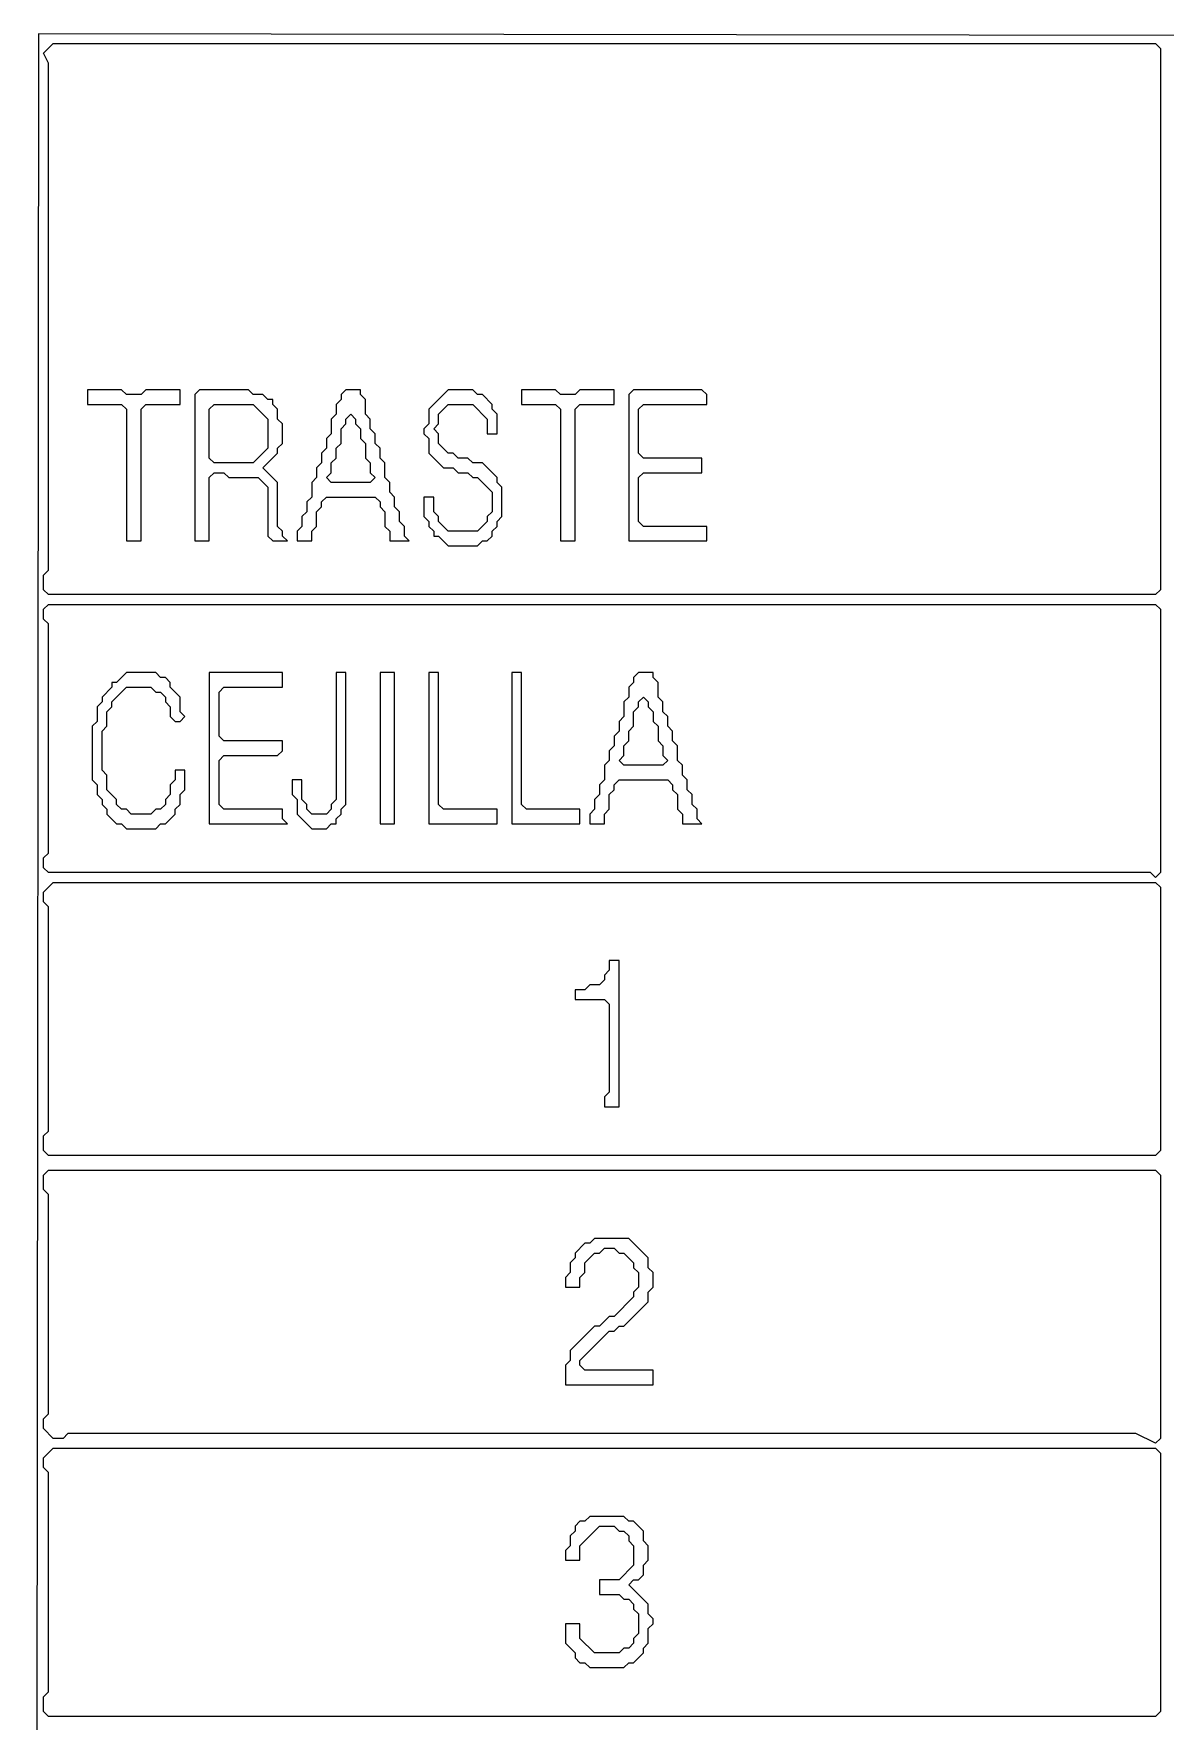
# Model space of a CAD drawing. Extents: x 17 to 323, y -435 to -5.
# Drawn here: x 187.5 to 210.7, y -193.2 to -158.6 of the extents above; entities that cross this region are included whole.
import ezdxf

# ---------------------------------------------------------------- set-up
doc = ezdxf.new("R2010")
doc.units = 0

msp = doc.modelspace()

# ---------------------------------------------------------------- linework, layer by layer
at = {"layer": 'CONTOURS'}
for p, q in [((187.6, -158.6), (187.5, -262.3)), ((253.9, -158.7), (187.6, -158.6)), ((187.7, -159), (187.9, -158.8)), ((187.9, -158.8), (210.5, -158.8)), ((210.5, -158.8), (210.6, -158.9)), ((187.8, -159.2), (187.7, -159)), ((210.6, -158.9), (210.6, -170)), ((187.8, -169.6), (187.8, -159.2)), ((188.6, -165.9), (188.6, -166.2)), ((189.3, -165.9), (188.6, -165.9)), ((189.4, -166), (189.3, -165.9)), ((189.7, -166), (189.4, -166)), ((189.8, -165.9), (189.7, -166)), ((190.5, -165.9), (189.8, -165.9)), ((190.5, -166.2), (190.5, -165.9)), ((190.9, -165.9), (190.8, -166)), ((190.8, -166), (190.8, -169)), ((191.9, -165.9), (190.9, -165.9)), ((192, -166), (191.9, -165.9)), ((192.2, -166), (192, -166)), ((192.3, -166.1), (192.2, -166)), ((193.9, -165.9), (193.8, -166)), ((193.8, -166), (193.8, -166.1)), ((194.2, -165.9), (193.9, -165.9)), ((194.2, -166), (194.2, -165.9)), ((194.3, -166.1), (194.2, -166)), ((196, -165.9), (195.6, -166.3)), ((196.5, -165.9), (196, -165.9)), ((196.6, -166), (196.5, -165.9)), ((196.7, -166), (196.6, -166)), ((196.9, -166.2), (196.7, -166)), ((197.5, -165.9), (197.5, -166.2)), ((198.2, -165.9), (197.5, -165.9)), ((198.3, -166), (198.2, -165.9)), ((198.6, -166), (198.3, -166)), ((198.7, -165.9), (198.6, -166)), ((199.4, -165.9), (198.7, -165.9)), ((199.4, -166.2), (199.4, -165.9)), ((199.8, -165.9), (199.7, -166)), ((199.7, -166), (199.7, -169)), ((201.2, -165.9), (199.8, -165.9)), ((201.3, -166), (201.2, -165.9)), ((201.3, -166.2), (201.3, -166)), ((188.6, -166.2), (189.3, -166.2)), ((189.3, -166.2), (189.4, -166.3)), ((189.4, -166.3), (189.4, -169)), ((189.7, -166.3), (189.8, -166.2)), ((189.7, -169), (189.7, -166.3)), ((189.8, -166.2), (190.5, -166.2)), ((191.1, -166.3), (191.2, -166.2)), ((191.1, -167.3), (191.1, -166.3)), ((191.2, -166.2), (192, -166.2)), ((192, -166.2), (192.3, -166.5)), ((192.4, -166.1), (192.3, -166.1)), ((192.4, -166.2), (192.4, -166.1)), ((192.5, -166.3), (192.4, -166.2)), ((192.5, -166.5), (192.5, -166.3)), ((193.7, -166.4), (193.6, -166.5)), ((193.8, -166.1), (193.7, -166.2)), ((193.7, -166.2), (193.7, -166.4)), ((193.9, -166.5), (194, -166.4)), ((194, -166.4), (194.1, -166.5)), ((194.3, -166.4), (194.3, -166.1)), ((194.4, -166.5), (194.3, -166.4)), ((195.6, -166.3), (195.6, -166.6)), ((195.8, -166.4), (196, -166.2)), ((195.8, -166.6), (195.8, -166.4)), ((196, -166.2), (196.5, -166.2)), ((196.5, -166.2), (196.8, -166.5)), ((196.9, -166.3), (196.9, -166.2)), ((197, -166.4), (196.9, -166.3)), ((197, -166.8), (197, -166.4)), ((197.5, -166.2), (198.2, -166.2)), ((198.2, -166.2), (198.3, -166.3)), ((198.3, -166.3), (198.3, -169)), ((198.6, -166.3), (198.7, -166.2)), ((198.6, -169), (198.6, -166.3)), ((198.7, -166.2), (199.4, -166.2)), ((199.9, -166.3), (200, -166.2)), ((199.9, -167.2), (199.9, -166.3)), ((200, -166.2), (201.3, -166.2)), ((192.3, -166.5), (192.3, -167.1)), ((192.6, -166.6), (192.5, -166.5)), ((192.6, -167), (192.6, -166.6)), ((193.6, -166.5), (193.6, -166.8)), ((193.8, -166.7), (193.9, -166.6)), ((193.8, -167), (193.8, -166.7)), ((193.9, -166.6), (193.9, -166.5)), ((194.1, -166.5), (194.1, -166.6)), ((194.1, -166.6), (194.2, -166.7)), ((194.2, -166.7), (194.2, -166.9)), ((194.4, -166.7), (194.4, -166.5)), ((194.5, -166.8), (194.4, -166.7)), ((195.6, -166.6), (195.5, -166.7)), ((195.5, -166.7), (195.5, -166.8)), ((195.7, -166.7), (195.8, -166.6)), ((195.8, -166.8), (195.7, -166.7)), ((196.8, -166.5), (196.8, -166.8)), ((192.3, -167.1), (192, -167.4)), ((192.5, -167.1), (192.6, -167)), ((192.5, -167.2), (192.5, -167.1)), ((193.5, -167.1), (193.4, -167.2)), ((193.6, -166.8), (193.5, -166.9)), ((193.5, -166.9), (193.5, -167.1)), ((193.7, -167.1), (193.8, -167)), ((193.7, -167.3), (193.7, -167.1)), ((194.2, -166.9), (194.3, -167)), ((194.3, -167), (194.3, -167.3)), ((194.5, -167), (194.5, -166.8)), ((194.6, -167.1), (194.5, -167)), ((194.6, -167.3), (194.6, -167.1)), ((195.5, -166.8), (195.6, -166.9)), ((195.6, -166.9), (195.6, -167.2)), ((195.8, -167), (195.8, -166.8)), ((196, -167.2), (195.8, -167)), ((196.8, -166.8), (197, -166.8)), ((191.2, -167.4), (191.1, -167.3)), ((192, -167.4), (191.2, -167.4)), ((192.2, -167.5), (192.5, -167.2)), ((193.4, -167.4), (193.3, -167.5)), ((193.4, -167.2), (193.4, -167.4)), ((193.6, -167.4), (193.7, -167.3)), ((193.6, -167.6), (193.6, -167.4)), ((194.3, -167.3), (194.4, -167.4)), ((194.4, -167.4), (194.4, -167.6)), ((194.7, -167.4), (194.6, -167.3)), ((194.7, -167.7), (194.7, -167.4)), ((195.6, -167.2), (195.9, -167.5)), ((196.1, -167.2), (196, -167.2)), ((196.2, -167.3), (196.1, -167.2)), ((196.4, -167.3), (196.2, -167.3)), ((196.5, -167.4), (196.4, -167.3)), ((196.7, -167.4), (196.5, -167.4)), ((197, -167.7), (196.7, -167.4)), ((200, -167.3), (199.9, -167.2)), ((201.2, -167.3), (200, -167.3)), ((201.2, -167.6), (201.2, -167.3)), ((191.1, -167.7), (191.2, -167.6)), ((191.1, -169), (191.1, -167.7)), ((191.2, -167.6), (191.4, -167.6)), ((191.4, -167.6), (191.5, -167.7)), ((191.5, -167.7), (192.1, -167.7)), ((192.1, -167.7), (192.3, -167.9)), ((192.5, -167.8), (192.2, -167.5)), ((192.5, -168.7), (192.5, -167.8)), ((193.3, -167.7), (193.2, -167.8)), ((193.2, -167.8), (193.2, -168.1)), ((193.3, -167.5), (193.3, -167.7)), ((193.5, -167.7), (193.6, -167.6)), ((193.6, -167.8), (193.5, -167.7)), ((194.4, -167.8), (193.6, -167.8)), ((194.4, -167.6), (194.5, -167.7)), ((194.5, -167.7), (194.4, -167.8)), ((194.8, -167.8), (194.7, -167.7)), ((194.8, -168), (194.8, -167.8)), ((195.9, -167.5), (196.1, -167.5)), ((196.1, -167.5), (196.2, -167.6)), ((196.2, -167.6), (196.4, -167.6)), ((196.4, -167.6), (196.5, -167.7)), ((196.5, -167.7), (196.6, -167.7)), ((196.6, -167.7), (196.9, -168)), ((197, -167.8), (197, -167.7)), ((197.1, -167.9), (197, -167.8)), ((199.9, -167.7), (200, -167.6)), ((199.9, -168.6), (199.9, -167.7)), ((200, -167.6), (201.2, -167.6)), ((192.3, -167.9), (192.3, -168.9)), ((193.2, -168.1), (193.1, -168.2)), ((193.4, -168.2), (193.5, -168.1)), ((193.5, -168.1), (194.5, -168.1)), ((194.5, -168.1), (194.6, -168.2)), ((194.9, -168.1), (194.8, -168)), ((194.9, -168.3), (194.9, -168.1)), ((195.7, -168.1), (195.5, -168.1)), ((195.5, -168.1), (195.5, -168.5)), ((195.7, -168.4), (195.7, -168.1)), ((196.9, -168), (196.9, -168.4)), ((197.1, -168.5), (197.1, -167.9)), ((193.1, -168.4), (193, -168.5)), ((193, -168.5), (193, -168.7)), ((193.1, -168.2), (193.1, -168.4)), ((193.3, -168.4), (193.4, -168.3)), ((193.3, -168.7), (193.3, -168.4)), ((193.4, -168.3), (193.4, -168.2)), ((194.6, -168.2), (194.6, -168.3)), ((194.6, -168.3), (194.7, -168.4)), ((194.7, -168.4), (194.7, -168.7)), ((195, -168.4), (194.9, -168.3)), ((195, -168.6), (195, -168.4)), ((195.5, -168.5), (195.6, -168.6)), ((195.8, -168.5), (195.7, -168.4)), ((195.8, -168.6), (195.8, -168.5)), ((196.9, -168.4), (196.8, -168.5)), ((196.8, -168.5), (196.8, -168.6)), ((197, -168.6), (197.1, -168.5)), ((192.6, -168.8), (192.5, -168.7)), ((192.6, -168.9), (192.6, -168.8)), ((193, -168.7), (192.9, -168.8)), ((192.9, -168.8), (192.9, -169)), ((193.2, -168.8), (193.3, -168.7)), ((193.2, -169), (193.2, -168.8)), ((194.7, -168.7), (194.8, -168.8)), ((194.8, -168.8), (194.8, -169)), ((195.1, -168.7), (195, -168.6)), ((195.1, -168.9), (195.1, -168.7)), ((195.6, -168.6), (195.6, -168.7)), ((195.6, -168.7), (195.7, -168.8)), ((195.7, -168.8), (195.7, -168.9)), ((196, -168.8), (195.8, -168.6)), ((196.6, -168.8), (196, -168.8)), ((196.8, -168.6), (196.6, -168.8)), ((196.9, -168.8), (197, -168.7)), ((196.9, -168.9), (196.9, -168.8)), ((197, -168.7), (197, -168.6)), ((200, -168.7), (199.9, -168.6)), ((201.3, -168.7), (200, -168.7)), ((201.3, -169), (201.3, -168.7)), ((189.4, -169), (189.7, -169)), ((190.8, -169), (191.1, -169)), ((192.3, -168.9), (192.4, -169)), ((192.4, -169), (192.7, -169)), ((192.7, -169), (192.6, -168.9)), ((192.9, -169), (193.2, -169)), ((194.8, -169), (195.2, -169)), ((195.2, -169), (195.1, -168.9)), ((195.7, -168.9), (195.8, -168.9)), ((195.8, -168.9), (196, -169.1)), ((196, -169.1), (196.6, -169.1)), ((196.6, -169.1), (196.7, -169)), ((196.7, -169), (196.8, -169)), ((196.8, -169), (196.9, -168.9)), ((198.3, -169), (198.6, -169)), ((199.7, -169), (201.3, -169)), ((187.7, -169.7), (187.8, -169.6)), ((187.7, -170), (187.7, -169.7)), ((187.8, -170.1), (187.7, -170)), ((210.5, -170.1), (187.8, -170.1)), ((210.6, -170), (210.5, -170.1)), ((187.7, -170.4), (187.8, -170.3)), ((187.7, -170.6), (187.7, -170.4)), ((187.8, -170.3), (210.5, -170.3)), ((210.5, -170.3), (210.6, -170.4)), ((210.6, -170.4), (210.6, -175.8)), ((187.8, -170.7), (187.7, -170.6)), ((187.8, -175.4), (187.8, -170.7)), ((189.2, -171.9), (189.1, -171.9)), ((189.1, -171.9), (189.1, -172)), ((189.4, -171.7), (189.2, -171.9)), ((190, -171.7), (189.4, -171.7)), ((190.1, -171.8), (190, -171.7)), ((190.2, -171.8), (190.1, -171.8)), ((190.3, -171.9), (190.2, -171.8)), ((190.3, -172), (190.3, -171.9)), ((191.1, -171.7), (191.1, -174.8)), ((192.6, -171.7), (191.1, -171.7)), ((192.6, -172), (192.6, -171.7)), ((193.9, -171.7), (193.7, -171.7)), ((193.7, -171.7), (193.7, -174.3)), ((193.9, -174.4), (193.9, -171.7)), ((194.6, -171.7), (194.6, -174.8)), ((194.9, -171.7), (194.6, -171.7)), ((194.9, -174.8), (194.9, -171.7)), ((195.6, -171.7), (195.6, -174.8)), ((195.8, -171.7), (195.6, -171.7)), ((195.8, -174.4), (195.8, -171.7)), ((197.3, -171.7), (197.3, -174.8)), ((197.5, -171.7), (197.3, -171.7)), ((197.5, -174.4), (197.5, -171.7)), ((199.8, -171.9), (199.7, -172)), ((199.9, -171.7), (199.8, -171.8)), ((199.8, -171.8), (199.8, -171.9)), ((200.2, -171.7), (199.9, -171.7)), ((200.2, -171.8), (200.2, -171.7)), ((200.3, -171.9), (200.2, -171.8)), ((200.3, -172.2), (200.3, -171.9)), ((188.9, -172.3), (188.8, -172.4)), ((189.1, -172), (188.9, -172.2)), ((188.9, -172.2), (188.9, -172.3)), ((189.1, -172.3), (189.4, -172)), ((189.1, -172.4), (189.1, -172.3)), ((189.4, -172), (189.9, -172)), ((189.9, -172), (190, -172.1)), ((190, -172.1), (190.1, -172.1)), ((190.1, -172.1), (190.2, -172.2)), ((190.2, -172.2), (190.2, -172.3)), ((190.2, -172.3), (190.3, -172.4)), ((190.5, -172.2), (190.3, -172)), ((190.5, -172.5), (190.5, -172.2)), ((191.3, -172.1), (191.4, -172)), ((191.3, -173), (191.3, -172.1)), ((191.4, -172), (192.6, -172)), ((199.7, -172.2), (199.6, -172.3)), ((199.6, -172.3), (199.6, -172.6)), ((199.7, -172), (199.7, -172.2)), ((199.9, -172.3), (200, -172.2)), ((199.9, -172.4), (199.9, -172.3)), ((200, -172.2), (200.1, -172.3)), ((200.1, -172.3), (200.1, -172.4)), ((200.4, -172.3), (200.3, -172.2)), ((200.4, -172.5), (200.4, -172.3)), ((188.8, -172.4), (188.8, -172.7)), ((189, -172.5), (189.1, -172.4)), ((189, -172.8), (189, -172.5)), ((190.3, -172.4), (190.3, -172.6)), ((190.3, -172.6), (190.4, -172.7)), ((190.6, -172.6), (190.5, -172.5)), ((190.5, -172.7), (190.6, -172.6)), ((199.6, -172.6), (199.5, -172.7)), ((199.8, -172.5), (199.9, -172.4)), ((199.8, -172.8), (199.8, -172.5)), ((200.1, -172.4), (200.2, -172.5)), ((200.2, -172.5), (200.2, -172.7)), ((200.5, -172.6), (200.4, -172.5)), ((200.5, -172.8), (200.5, -172.6)), ((188.8, -172.7), (188.7, -172.8)), ((188.7, -172.8), (188.7, -173.9)), ((188.9, -172.9), (189, -172.8)), ((188.9, -173.7), (188.9, -172.9)), ((190.4, -172.7), (190.5, -172.7)), ((199.5, -172.9), (199.4, -173)), ((199.5, -172.7), (199.5, -172.9)), ((199.7, -172.9), (199.8, -172.8)), ((199.7, -173.1), (199.7, -172.9)), ((200.2, -172.7), (200.3, -172.8)), ((200.3, -172.8), (200.3, -173.1)), ((200.6, -172.9), (200.5, -172.8)), ((200.6, -173.1), (200.6, -172.9)), ((191.4, -173.1), (191.3, -173)), ((192.6, -173.1), (191.4, -173.1)), ((192.5, -173.4), (192.6, -173.3)), ((192.6, -173.3), (192.6, -173.1)), ((199.4, -173.2), (199.3, -173.3)), ((199.3, -173.3), (199.3, -173.5)), ((199.4, -173), (199.4, -173.2)), ((199.6, -173.2), (199.7, -173.1)), ((199.6, -173.4), (199.6, -173.2)), ((200.3, -173.1), (200.4, -173.2)), ((200.4, -173.2), (200.4, -173.4)), ((200.7, -173.2), (200.6, -173.1)), ((200.7, -173.5), (200.7, -173.2)), ((191.3, -173.5), (191.4, -173.4)), ((191.3, -174.4), (191.3, -173.5)), ((191.4, -173.4), (192.5, -173.4)), ((199.3, -173.5), (199.2, -173.6)), ((199.2, -173.6), (199.2, -173.9)), ((199.5, -173.5), (199.6, -173.4)), ((199.6, -173.6), (199.5, -173.5)), ((200.4, -173.6), (199.6, -173.6)), ((200.4, -173.4), (200.5, -173.5)), ((200.5, -173.5), (200.4, -173.6)), ((200.8, -173.6), (200.7, -173.5)), ((200.8, -173.8), (200.8, -173.6)), ((188.7, -173.9), (188.8, -174)), ((188.8, -174), (188.8, -174.2)), ((189, -173.8), (188.9, -173.7)), ((189, -174.1), (189, -173.8)), ((190.4, -173.9), (190.3, -174)), ((190.3, -174), (190.3, -174.2)), ((190.6, -173.7), (190.4, -173.7)), ((190.4, -173.7), (190.4, -173.9)), ((190.6, -174.1), (190.6, -173.7)), ((193, -173.9), (192.8, -173.9)), ((192.8, -173.9), (192.8, -174.2)), ((193, -174.3), (193, -173.9)), ((199.2, -173.9), (199.1, -174)), ((199.1, -174), (199.1, -174.2)), ((199.4, -174), (199.5, -173.9)), ((199.4, -174.1), (199.4, -174)), ((199.5, -173.9), (200.5, -173.9)), ((200.5, -173.9), (200.6, -174)), ((200.6, -174), (200.6, -174.1)), ((200.9, -173.9), (200.8, -173.8)), ((200.9, -174.1), (200.9, -173.9)), ((188.8, -174.2), (188.9, -174.3)), ((188.9, -174.3), (188.9, -174.4)), ((189.2, -174.3), (189, -174.1)), ((189.2, -174.4), (189.2, -174.3)), ((190.3, -174.2), (190.2, -174.3)), ((190.2, -174.3), (190.2, -174.4)), ((190.5, -174.2), (190.6, -174.1)), ((190.5, -174.4), (190.5, -174.2)), ((192.8, -174.2), (192.9, -174.3)), ((192.9, -174.3), (192.9, -174.6)), ((193.1, -174.4), (193, -174.3)), ((193.7, -174.3), (193.6, -174.4)), ((199.1, -174.2), (199, -174.3)), ((199, -174.3), (199, -174.5)), ((199.3, -174.2), (199.4, -174.1)), ((199.3, -174.5), (199.3, -174.2)), ((200.6, -174.1), (200.7, -174.2)), ((200.7, -174.2), (200.7, -174.5)), ((201, -174.2), (200.9, -174.1)), ((201, -174.4), (201, -174.2)), ((188.9, -174.4), (189, -174.5)), ((189, -174.5), (189, -174.6)), ((189, -174.6), (189.2, -174.8)), ((189.3, -174.5), (189.2, -174.4)), ((189.4, -174.5), (189.3, -174.5)), ((189.5, -174.6), (189.4, -174.5)), ((189.9, -174.6), (189.5, -174.6)), ((190, -174.5), (189.9, -174.6)), ((190.1, -174.5), (190, -174.5)), ((190.2, -174.4), (190.1, -174.5)), ((190.2, -174.8), (190.4, -174.6)), ((190.4, -174.5), (190.5, -174.4)), ((190.4, -174.6), (190.4, -174.5)), ((191.4, -174.5), (191.3, -174.4)), ((192.6, -174.5), (191.4, -174.5)), ((192.6, -174.7), (192.6, -174.5)), ((192.7, -174.8), (192.6, -174.7)), ((192.9, -174.6), (193.2, -174.9)), ((193.1, -174.5), (193.1, -174.4)), ((193.2, -174.6), (193.1, -174.5)), ((193.5, -174.6), (193.2, -174.6)), ((193.6, -174.5), (193.5, -174.6)), ((193.6, -174.4), (193.6, -174.5)), ((193.7, -174.7), (193.8, -174.6)), ((193.7, -174.8), (193.7, -174.7)), ((193.8, -174.5), (193.9, -174.4)), ((193.8, -174.6), (193.8, -174.5)), ((195.9, -174.5), (195.8, -174.4)), ((197, -174.5), (195.9, -174.5)), ((197, -174.8), (197, -174.5)), ((197.6, -174.5), (197.5, -174.4)), ((198.7, -174.5), (197.6, -174.5)), ((198.7, -174.8), (198.7, -174.5)), ((199, -174.5), (198.9, -174.6)), ((198.9, -174.6), (198.9, -174.8)), ((199.2, -174.6), (199.3, -174.5)), ((199.2, -174.8), (199.2, -174.6)), ((200.7, -174.5), (200.8, -174.6)), ((200.8, -174.6), (200.8, -174.8)), ((201.1, -174.5), (201, -174.4)), ((201.1, -174.7), (201.1, -174.5)), ((201.2, -174.8), (201.1, -174.7)), ((189.2, -174.8), (189.3, -174.8)), ((189.3, -174.8), (189.4, -174.9)), ((189.4, -174.9), (190, -174.9)), ((190, -174.9), (190.1, -174.8)), ((190.1, -174.8), (190.2, -174.8)), ((191.1, -174.8), (192.7, -174.8)), ((193.2, -174.9), (193.5, -174.9)), ((193.5, -174.9), (193.6, -174.8)), ((193.6, -174.8), (193.7, -174.8)), ((194.6, -174.8), (194.9, -174.8)), ((195.6, -174.8), (197, -174.8)), ((197.3, -174.8), (198.7, -174.8)), ((198.9, -174.8), (199.2, -174.8)), ((200.8, -174.8), (201.2, -174.8)), ((187.7, -175.5), (187.8, -175.4)), ((187.7, -175.7), (187.7, -175.5)), ((187.8, -175.8), (187.7, -175.7)), ((187.7, -176.2), (187.9, -176)), ((210.4, -175.8), (187.8, -175.8)), ((187.9, -176), (210.5, -176)), ((210.5, -175.9), (210.4, -175.8)), ((210.6, -175.8), (210.5, -175.9)), ((210.5, -176), (210.6, -176.1)), ((210.6, -176.1), (210.6, -181.5)), ((187.7, -176.4), (187.7, -176.2)), ((187.8, -176.5), (187.7, -176.4)), ((187.8, -181.1), (187.8, -176.5)), ((199.3, -177.8), (199.2, -177.9)), ((199.3, -177.6), (199.3, -177.8)), ((199.5, -177.6), (199.3, -177.6)), ((199.5, -180.6), (199.5, -177.6)), ((198.9, -178.1), (198.8, -178.2)), ((199.1, -178.1), (198.9, -178.1)), ((199.2, -178), (199.1, -178.1)), ((199.2, -177.9), (199.2, -178)), ((198.8, -178.2), (198.6, -178.2)), ((198.6, -178.2), (198.6, -178.4)), ((198.6, -178.4), (199.2, -178.4)), ((199.2, -178.4), (199.3, -178.5)), ((199.3, -178.5), (199.3, -180.3)), ((199.3, -180.3), (199.2, -180.4)), ((199.2, -180.4), (199.2, -180.6)), ((199.2, -180.6), (199.5, -180.6)), ((187.7, -181.2), (187.8, -181.1)), ((187.7, -181.5), (187.7, -181.2)), ((187.8, -181.6), (187.7, -181.5)), ((210.5, -181.6), (187.8, -181.6)), ((210.6, -181.5), (210.5, -181.6)), ((187.7, -182), (187.8, -181.9)), ((187.8, -181.9), (210.5, -181.9)), ((210.5, -181.9), (210.6, -182)), ((187.7, -182.3), (187.7, -182)), ((187.8, -182.4), (187.7, -182.3)), ((210.6, -182), (210.6, -187.4)), ((187.8, -186.9), (187.8, -182.4)), ((199, -183.3), (198.9, -183.4)), ((199.7, -183.3), (199, -183.3)), ((200.1, -183.7), (199.7, -183.3)), ((198.6, -183.7), (198.5, -183.8)), ((198.8, -183.4), (198.6, -183.6)), ((198.6, -183.6), (198.6, -183.7)), ((198.9, -183.4), (198.8, -183.4)), ((198.8, -183.8), (199, -183.6)), ((199, -183.6), (199.1, -183.6)), ((199.1, -183.6), (199.2, -183.5)), ((199.2, -183.5), (199.4, -183.5)), ((199.4, -183.5), (199.5, -183.6)), ((199.5, -183.6), (199.6, -183.6)), ((199.6, -183.6), (199.8, -183.8)), ((200.1, -183.9), (200.1, -183.7)), ((198.5, -184), (198.4, -184.1)), ((198.5, -183.8), (198.5, -184)), ((198.7, -184.1), (198.8, -184)), ((198.8, -184), (198.8, -183.8)), ((199.8, -183.8), (199.8, -183.9)), ((199.8, -183.9), (199.9, -184)), ((199.9, -184), (199.9, -184.3)), ((200.2, -184), (200.1, -183.9)), ((200.2, -184.3), (200.2, -184)), ((198.4, -184.1), (198.4, -184.3)), ((198.4, -184.3), (198.7, -184.3)), ((198.7, -184.3), (198.7, -184.1)), ((199.9, -184.3), (199.8, -184.4)), ((199.8, -184.4), (199.8, -184.5)), ((200.1, -184.4), (200.2, -184.3)), ((200.1, -184.6), (200.1, -184.4)), ((199.8, -184.5), (199.4, -184.9)), ((199.6, -185.1), (200.1, -184.6)), ((199, -185.1), (198.5, -185.6)), ((199.1, -185.1), (199, -185.1)), ((199.3, -184.9), (199.1, -185.1)), ((199.4, -184.9), (199.3, -184.9)), ((199.4, -185.2), (199.5, -185.1)), ((199.5, -185.1), (199.6, -185.1)), ((198.7, -185.8), (199.3, -185.2)), ((199.3, -185.2), (199.4, -185.2)), ((198.5, -185.8), (198.4, -185.9)), ((198.5, -185.6), (198.5, -185.8)), ((198.7, -185.9), (198.7, -185.8)), ((198.4, -185.9), (198.4, -186.3)), ((198.8, -186), (198.7, -185.9)), ((200.2, -186), (198.8, -186)), ((200.2, -186.3), (200.2, -186)), ((198.4, -186.3), (200.2, -186.3)), ((187.7, -187), (187.8, -186.9)), ((187.7, -187.2), (187.7, -187)), ((187.9, -187.4), (187.7, -187.2)), ((188.1, -187.4), (187.9, -187.4)), ((188.2, -187.3), (188.1, -187.4)), ((210.1, -187.3), (188.2, -187.3)), ((210.5, -187.5), (210.1, -187.3)), ((210.6, -187.4), (210.5, -187.5)), ((187.7, -187.8), (187.9, -187.6)), ((187.7, -188), (187.7, -187.8)), ((187.9, -187.6), (210.5, -187.6)), ((210.5, -187.6), (210.6, -187.7)), ((210.6, -187.7), (210.6, -193)), ((187.8, -188.1), (187.7, -188)), ((187.8, -192.6), (187.8, -188.1)), ((198.7, -189.1), (198.6, -189.2)), ((198.6, -189.2), (198.6, -189.3)), ((198.8, -189.1), (198.7, -189.1)), ((198.7, -189.6), (199.1, -189.2)), ((198.9, -189), (198.8, -189.1)), ((199.6, -189), (198.9, -189)), ((199.1, -189.2), (199.4, -189.2)), ((199.4, -189.2), (199.5, -189.3)), ((199.7, -189.1), (199.6, -189)), ((199.8, -189.1), (199.7, -189.1)), ((200, -189.3), (199.8, -189.1)), ((198.5, -189.6), (198.4, -189.7)), ((198.6, -189.3), (198.5, -189.4)), ((198.5, -189.4), (198.5, -189.6)), ((198.7, -189.9), (198.7, -189.6)), ((199.5, -189.3), (199.6, -189.3)), ((199.6, -189.3), (199.7, -189.4)), ((199.7, -189.4), (199.7, -189.5)), ((199.7, -189.5), (199.8, -189.6)), ((199.8, -189.6), (199.8, -190)), ((200, -189.5), (200, -189.3)), ((200.1, -189.6), (200, -189.5)), ((200.1, -189.9), (200.1, -189.6)), ((198.4, -189.7), (198.4, -189.9)), ((198.4, -189.9), (198.7, -189.9)), ((200, -190), (200.1, -189.9)), ((199.8, -190), (199.5, -190.3)), ((199.9, -190.3), (200, -190.2)), ((200, -190.2), (200, -190)), ((199.5, -190.3), (199.1, -190.3)), ((199.1, -190.3), (199.1, -190.6)), ((199.1, -190.6), (199.5, -190.6)), ((199.5, -190.6), (199.6, -190.7)), ((199.7, -190.4), (199.8, -190.3)), ((200.1, -190.8), (199.7, -190.4)), ((199.8, -190.3), (199.9, -190.3)), ((199.6, -190.7), (199.7, -190.7)), ((199.7, -190.7), (199.8, -190.8)), ((199.8, -190.8), (199.8, -190.9)), ((199.8, -190.9), (199.9, -191)), ((200.1, -191), (200.1, -190.8)), ((198.7, -191.2), (198.4, -191.2)), ((198.4, -191.2), (198.4, -191.6)), ((198.7, -191.5), (198.7, -191.2)), ((199.9, -191), (199.9, -191.4)), ((200.2, -191.1), (200.1, -191)), ((200.1, -191.3), (200.2, -191.2)), ((200.1, -191.6), (200.1, -191.3)), ((200.2, -191.2), (200.2, -191.1)), ((198.4, -191.6), (198.6, -191.8)), ((199, -191.8), (198.7, -191.5)), ((199.8, -191.6), (199.7, -191.7)), ((199.9, -191.4), (199.8, -191.5)), ((199.8, -191.5), (199.8, -191.6)), ((200, -191.7), (200.1, -191.6)), ((198.6, -191.8), (198.6, -191.9)), ((198.6, -191.9), (198.7, -192)), ((198.7, -192), (198.8, -192)), ((198.8, -192), (198.9, -192.1)), ((199.5, -191.8), (199, -191.8)), ((199.6, -191.7), (199.5, -191.8)), ((199.7, -191.7), (199.6, -191.7)), ((199.6, -192.1), (199.7, -192)), ((199.7, -192), (199.8, -192)), ((199.8, -192), (200, -191.8)), ((200, -191.8), (200, -191.7)), ((198.9, -192.1), (199.6, -192.1)), ((187.7, -192.7), (187.8, -192.6)), ((187.7, -193), (187.7, -192.7)), ((187.8, -193.1), (187.7, -193)), ((210.6, -193), (210.5, -193.1)), ((210.5, -193.1), (187.8, -193.1))]:
    msp.add_line(p, q, dxfattribs=at)

doc.saveas('drawing.dxf')
